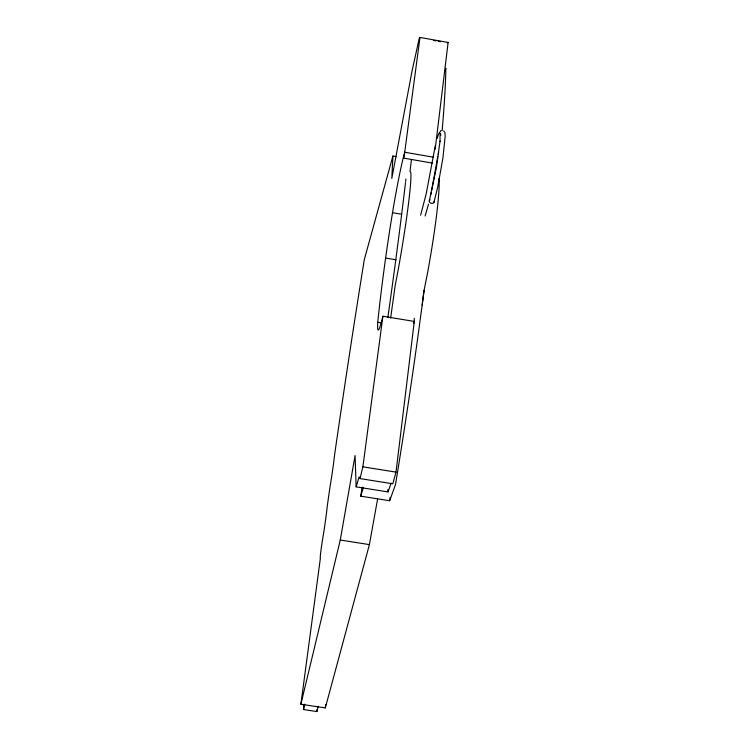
<?xml version="1.0" encoding="UTF-8"?>
<svg xmlns="http://www.w3.org/2000/svg" width="749" height="749" viewBox="0 0 749 749"><rect width="100%" height="100%" fill="white"/><g stroke="black" fill="none" stroke-linecap="round" stroke-linejoin="round"><path stroke-width="1.12" d="M303.832 704.491L303.514 709.546L316.874 711.55L316.958 709.528M396.352 156.607L392.907 156.017L391.811 178.468L412.128 70.621L419.328 37.899L419.974 37.45L448.117 42.44L435.169 149.21M392.907 156.017L364.295 259.603A872.95 55.211 -80 0 0 337.518 434.72A95.881 3.951 -80.8 0 0 334.269 457.386A29.014 1.114 -80.9 0 1 330.215 485.605A154.013 6.675 -80.8 0 0 327.276 506.109A37.899 1.47 -81 0 1 324.308 528.682L321.817 544.223A18.678 0.749 -81 0 0 320.684 552.547L320.45 554.663A18.678 0.749 -81 0 0 320.375 558.248L300.883 704.229L325.3 707.899L325.693 704.453M438.951 178.505A82.221 6.329 -80.3 0 1 426.827 276.662L424.046 290.453L422.155 305.04M391.1 483.124L387.991 491.924L356.149 486.859L359.136 476.851L360.035 478.583L392.822 483.817L396.006 472.123L414.281 321.443A176.97 14.343 -80 0 1 414.281 318.25M424.046 290.453L422.108 305.395A394.592 25.176 -80.9 0 1 395.5 484.556L389.658 500.753L360.728 496.156A446.376 20.139 -80.9 0 0 362.188 487.093M360.035 478.583L362.872 466.814L382.898 316.228L414.281 321.443A70.369 5.327 -80.3 0 1 413.748 323.353M419.974 37.45L403.926 158.17L432.323 163.076M300.883 704.229L340.271 540.029L355.073 455.551L356.149 486.859M432.782 184.451L437.753 156.569M325.3 707.899L369.407 544.607L377.599 499.031M432.632 185.303L431.696 190.265M430.741 194.927L431.218 192.643M435.338 145.475L426.134 194.122L420.62 215.206M438.202 154.322L438.652 152.319M433.943 202.361L437.678 187.222L442.902 158.161L445.196 135.99L444.85 132.367L443.623 130.981M303.514 709.546L304.796 704.163M316.874 711.55L318.231 706.185M429.271 201.107L436.498 167.083L440.047 141.037L440 141.542L440.112 133.406L440.936 135.073M445.262 70.453L445.842 68.243A388.993 24.539 -80.8 0 1 442.135 130.719M425.132 216.002L428.522 204.14M360.728 496.156L363.443 487.44M437.144 138.499L438.586 133.949L441.049 130.495M447.256 42.852L448.117 42.44M340.271 540.029L369.407 544.607M362.872 466.814L396.006 472.123M433.053 157.14L404.713 152.244A60.669 3.202 -80.3 0 0 392.523 212.707A119.437 6.554 -80.3 0 0 385.613 258.049A233.07 13.585 -80.2 0 0 377.768 322.267L381.204 322.838M385.613 258.049L395.987 259.791M392.523 212.707L401.689 214.27M433.849 40.474L436.087 40.867M438.324 41.27L440.552 41.663M387.748 489.668L387.991 491.924M382.898 316.228A70.453 3.839 -80.5 0 1 377.768 322.267M434.036 201.406A2.444 1.854 14.7 0 1 432.529 203.353A2.444 1.854 14.7 0 1 429.608 202.249A2.444 1.854 14.7 0 1 430.104 199.908M390.622 318.035A394.957 18.959 -80.9 0 0 395.154 285.612L397.813 271.793A82.306 4.766 -80.4 0 0 410.733 172.13L409.984 171.54A389.349 18.472 -80.8 0 0 411.398 159.687M405.911 179.067A446.376 20.139 -80.9 0 1 405.63 181.464M405.499 182.541A446.376 20.139 -80.9 0 1 387.898 317.202M390.201 497.364A445.983 26.749 -81 0 1 389.658 500.753"/></g></svg>
